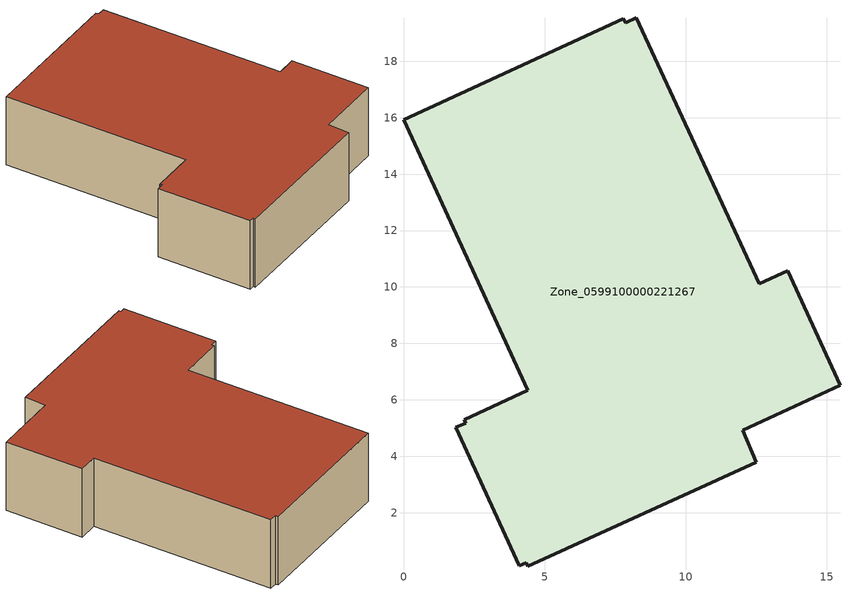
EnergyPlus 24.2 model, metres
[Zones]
Zone_0599100000221267
 floor ground (C_G): 2.2,5.18 2.14,5.3 4.4,6.34 0,15.93 7.79,19.5 7.87,19.36 8.25,19.53 12.61,10.11 13.61,10.58 15.47,6.52 12.03,4.92 12.49,3.79 4.4,0.11 4.35,0.23 4.1,0.12 1.84,5.02 z0
 wall outside (C_F): 7.79,19.5 0,15.93 4.4,6.34 2.14,5.3 2.2,5.18 1.84,5.02 4.1,0.12 4.35,0.23 4.4,0.11 12.49,3.79 12.03,4.92 15.47,6.52 13.61,10.58 12.61,10.11 8.25,19.53 7.87,19.36 7.79,19.5 z0:4.15
 roof outside (C_R): 2.14,5.3 2.2,5.18 1.84,5.02 4.1,0.12 4.35,0.23 4.4,0.11 12.49,3.79 12.03,4.92 15.47,6.52 13.61,10.58 12.61,10.11 8.25,19.53 7.87,19.36 7.79,19.5 0,15.93 4.4,6.34 z4.15
[BUILDING]
Pand.0599100000221267: North Axis=0; Terrain=City; Loads Convergence Tolerance Value=0.04; Temperature Convergence Tolerance Value=0.4; Solar Distribution=FullExterior; Maximum Number of Warmup Days=25; Minimum Number of Warmup Days=1
[Site:Location]
Rotterdam.The.Hague.AP_ZH_NLD Design_Conditions: Latitude=51.96; Longitude=4.45; Time Zone=1; Elevation=-4.5
[SITE:GROUNDTEMPERATURE:BUILDINGSURFACE]
18, 18, 18, 18, 18, 18, 18, 18, 18, 18, 18, 18
[MATERIAL] Thermal Absorptance=0.9; Solar Absorptance=0.7; Visible Absorptance=0.7
Name | Roughness | Thickness | Conductivity | Density | Specific Heat
G.D.1965 | MediumSmooth | 0.15 | 1 | 540 | 1210
F.D.1965 | Rough | 0.3 | 0.857143 | 1920 | 840
R.D.1965 | MediumRough | 0.2 | 0.08 | 1500 | 1000
[CONSTRUCTION]
C_G: G.D.1965
C_F: F.D.1965
C_R: R.D.1965
[ZONE]
Zone_0599100000221267: Type=1; Multiplier=1; Ceiling Height=Autocalculate; Volume=Autocalculate; Floor Area=autocalculate; Part of Total Floor Area=Yes
[ZONEINFILTRATION:DESIGNFLOWRATE]
Infil_Zone_0599100000221267: Zone or ZoneList or Space or SpaceList=Zone_0599100000221267; Schedule=AlwaysOn; Design Flow Rate Calculation Method=Flow/Area; Flow Rate per Floor Area=0.0042; Constant Term Coefficient=1; Temperature Term Coefficient=0; Velocity Term Coefficient=0; Velocity Squared Term Coefficient=0
[HVACTEMPLATE:ZONE:IDEALLOADSAIRSYSTEM]
Zone_0599100000221267: Maximum Heating Supply Air Temperature=50; Minimum Cooling Supply Air Temperature=13; Maximum Heating Supply Air Humidity Ratio=0.0156; Minimum Cooling Supply Air Humidity Ratio=0.0077; Heating Limit=NoLimit; Cooling Limit=NoLimit; Dehumidification Control Type=ConstantSensibleHeatRatio; Cooling Sensible Heat Ratio=0.7; Dehumidification Setpoint=60; Humidification Control Type=None; Humidification Setpoint=30; Outdoor Air Method=None; Outdoor Air Flow Rate per Person=0.00944; Outdoor Air Flow Rate per Zone Floor Area=0; Outdoor Air Flow Rate per Zone=0; Demand Controlled Ventilation Type=None; Outdoor Air Economizer Type=NoEconomizer; Heat Recovery Type=None; Sensible Heat Recovery Effectiveness=0.7; Latent Heat Recovery Effectiveness=0.65
[ZONECONTROL:THERMOSTAT]
ThermostatControl_Zone_0599100000221267: Zone or ZoneList=Zone_0599100000221267; Control Type Schedule=DualSetpointControlType; Control 1=Thermostat_Zone_0599100000221267; Temperature Difference Between Cutout And Setpoint=0
[THERMOSTATSETPOINT:DUALSETPOINT]
Thermostat_Zone_0599100000221267: Heating Setpoint Temperature Schedule=HeatingSetpoint_Zone_0599100000221267; Cooling Setpoint Temperature Schedule=CoolingSetpoint_Zone_0599100000221267
[SCHEDULE:COMPACT]
HeatingSetpoint_Zone_0599100000221267: Through: 12/31, For: AllDays, Until: 24:00, 21
CoolingSetpoint_Zone_0599100000221267: Through: 12/31, For: AllDays, Until: 24:00, 24
DualSetpointControlType: Through: 12/31, For: AllDays, Until: 24:00, 4
AlwaysOn: Through: 12/31, For: AllDays, Until: 24:00, 1
